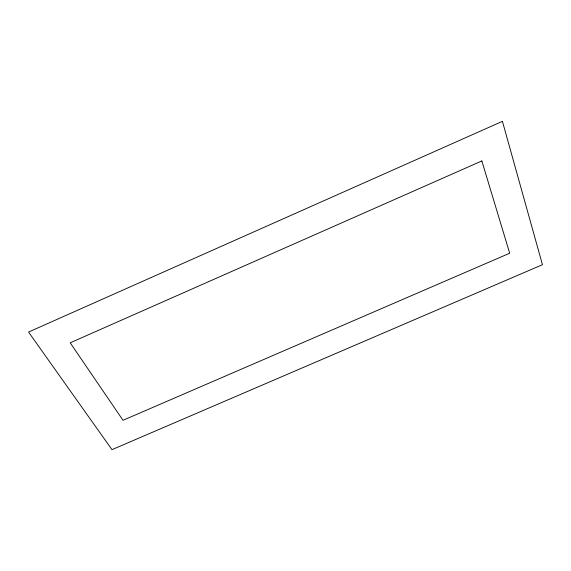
<?xml version="1.0" encoding="UTF-8"?>
<svg xmlns="http://www.w3.org/2000/svg" width="571" height="571" viewBox="0 0 571 571"><rect width="100%" height="100%" fill="white"/><g stroke="black" fill="none" stroke-linecap="round" stroke-linejoin="round"><path stroke-width="0.86" d="M502.423 121.338L28.55 332.058L111.98 449.663L542.45 264.701L502.423 121.338M481.845 160.943L70.204 342.814L123.015 420.292L509.682 253.224L481.845 160.943"/></g></svg>
